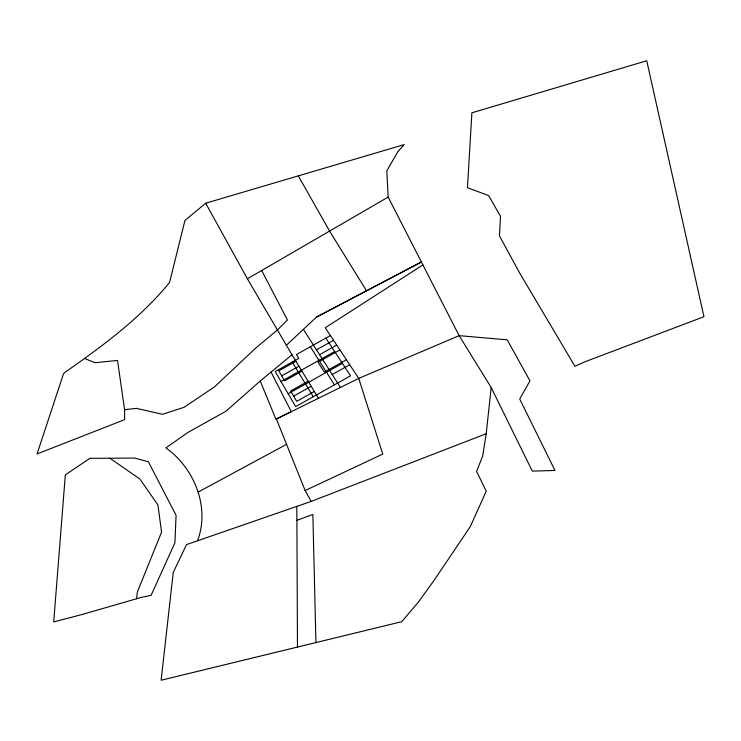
<?xml version="1.0" encoding="UTF-8"?>
<svg xmlns="http://www.w3.org/2000/svg" width="741" height="741" viewBox="0 0 741 741"><rect width="100%" height="100%" fill="white"/><g stroke="black" fill="none" stroke-linecap="round" stroke-linejoin="round"><path stroke-width="1.11" d="M136.603 598.747L137.317 592.124L161.566 532.121L157.916 504.917L139.882 479.038L109.872 458.225L89.874 458.336L65.328 474.888L53.713 621.94L82.186 614.465L140.91 597.505L151.118 595.31L174.922 542.764L176.08 515.301L148.376 461.754L134.593 458.058L109.872 458.225M486.207 433.744L311.183 501.416L186.5 544.616L173.246 572.423L161.13 680.238L401.733 621.69L418.322 602.183L434.698 579.471L470.285 526.619L486.244 491.2L476.583 471.369L482.669 456.076L486.207 433.744L491.172 387.497L459.133 335.645L388.154 197.087L386.793 170.856L397.982 151.433L404.225 144.588L205.702 203.219L184.954 220.429L169.541 282.516C140.216 318.324 102.971 345.778 65.31 372.075L63.522 373.751L37.05 453.946L124.599 419.675L124.59 409.699L117.523 360.432L94.996 362.72L84.4 358.394M197.56 540.56C210.314 507.242 194.123 467.83 165.882 447.888L188.094 432.336L225.986 411.209L260.239 381.013L291.963 354.772L247.401 278.792L205.702 203.219M286.221 345.389L316.527 317.065L421.138 262.129L316.518 317.065M422.833 264.982L325.253 327.754L358.737 378.41L382.754 454.094L305.153 490.551L276.374 419.017L358.737 378.41L459.133 335.645L507.205 339.832L529.972 380.865L519.719 399.001L554.953 470.442L532.297 471.128L491.172 387.497M388.154 197.087L247.401 278.792M281.71 375.835L298.929 366.211M319.566 354.689L336.72 345.102M281.024 381.532L334.663 351.549M301.957 371.167L284.646 380.837L278.792 370.88L295.937 361.302M339.915 349.947L318.056 362.164L324.345 372.121L346.408 359.765M308.089 381.217L290.62 390.998L296.715 401.353L314.351 391.47M288.156 393.74L342.398 363.377M293.649 396.148L311.201 386.32M332.227 374.548L349.706 364.757M330.412 335.562L296.4 354.559L298.762 358.394L275.198 371.547L295.668 406.596L350.549 375.817L325.864 338.118M316.472 349.835L333.552 340.304M198.393 491.95L286.684 444.257M260.239 381.013L275.921 419.23L291.259 411.625L270.984 371.945M297.474 647.226L296.9 520.349L312.859 514.486L315.935 642.743M124.59 409.699L136.464 408.356L162.446 414.312L184.055 407.328L214.482 386.885L255.932 347.881L277.495 329.902L287.434 320.01L261.842 270.808M303.393 329.337L340.434 387.423M310.359 346.769L334.469 384.838M366.286 290.435L329.717 231.303L298.317 175.895M291.954 354.772L318.473 398.232M292.241 362.025L313.276 396.722M305.153 490.551L311.183 501.416M296.78 506.335L296.9 520.349M500.536 216.372L499.425 235.786L519.617 272.966L574.942 366.267L584.871 361.812L703.95 316.713L646.726 60.762L471.897 112.808L467.451 187.732L488.643 195.578L500.536 216.372"/></g></svg>
